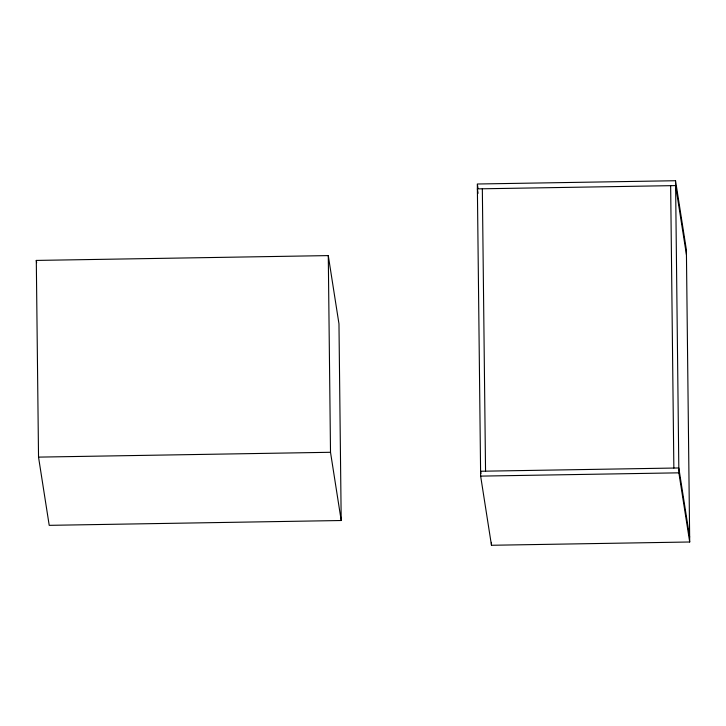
<?xml version="1.0" encoding="UTF-8"?>
<svg xmlns="http://www.w3.org/2000/svg" width="726" height="726" viewBox="0 0 726 726"><rect width="100%" height="100%" fill="white"/><g stroke="black" fill="none" stroke-linecap="round" stroke-linejoin="round"><path stroke-width="1.09" d="M675.552 180.729L477.327 184.005L480.648 476.111L491.475 545.271L689.7 541.995L686.388 249.889L675.552 180.729L678.874 472.835L689.7 541.995M36.3 260.425L328.279 255.597L338.969 323.832L341.202 520.515L49.214 525.343L38.532 457.117L36.3 260.425L36.654 262.658M38.532 457.117L330.511 452.289L341.202 520.515M480.648 476.111L678.874 472.835M686.442 254.753L675.607 185.593L477.381 188.869L478.08 193.334M689.646 537.131L678.81 467.971L480.585 471.247L480.939 473.47M477.499 185.112L478.026 188.461M670.652 185.674L673.855 468.052M491.438 542.358L491.475 545.271M482.336 188.787L485.549 471.165M328.279 255.597L330.511 452.289"/></g></svg>
